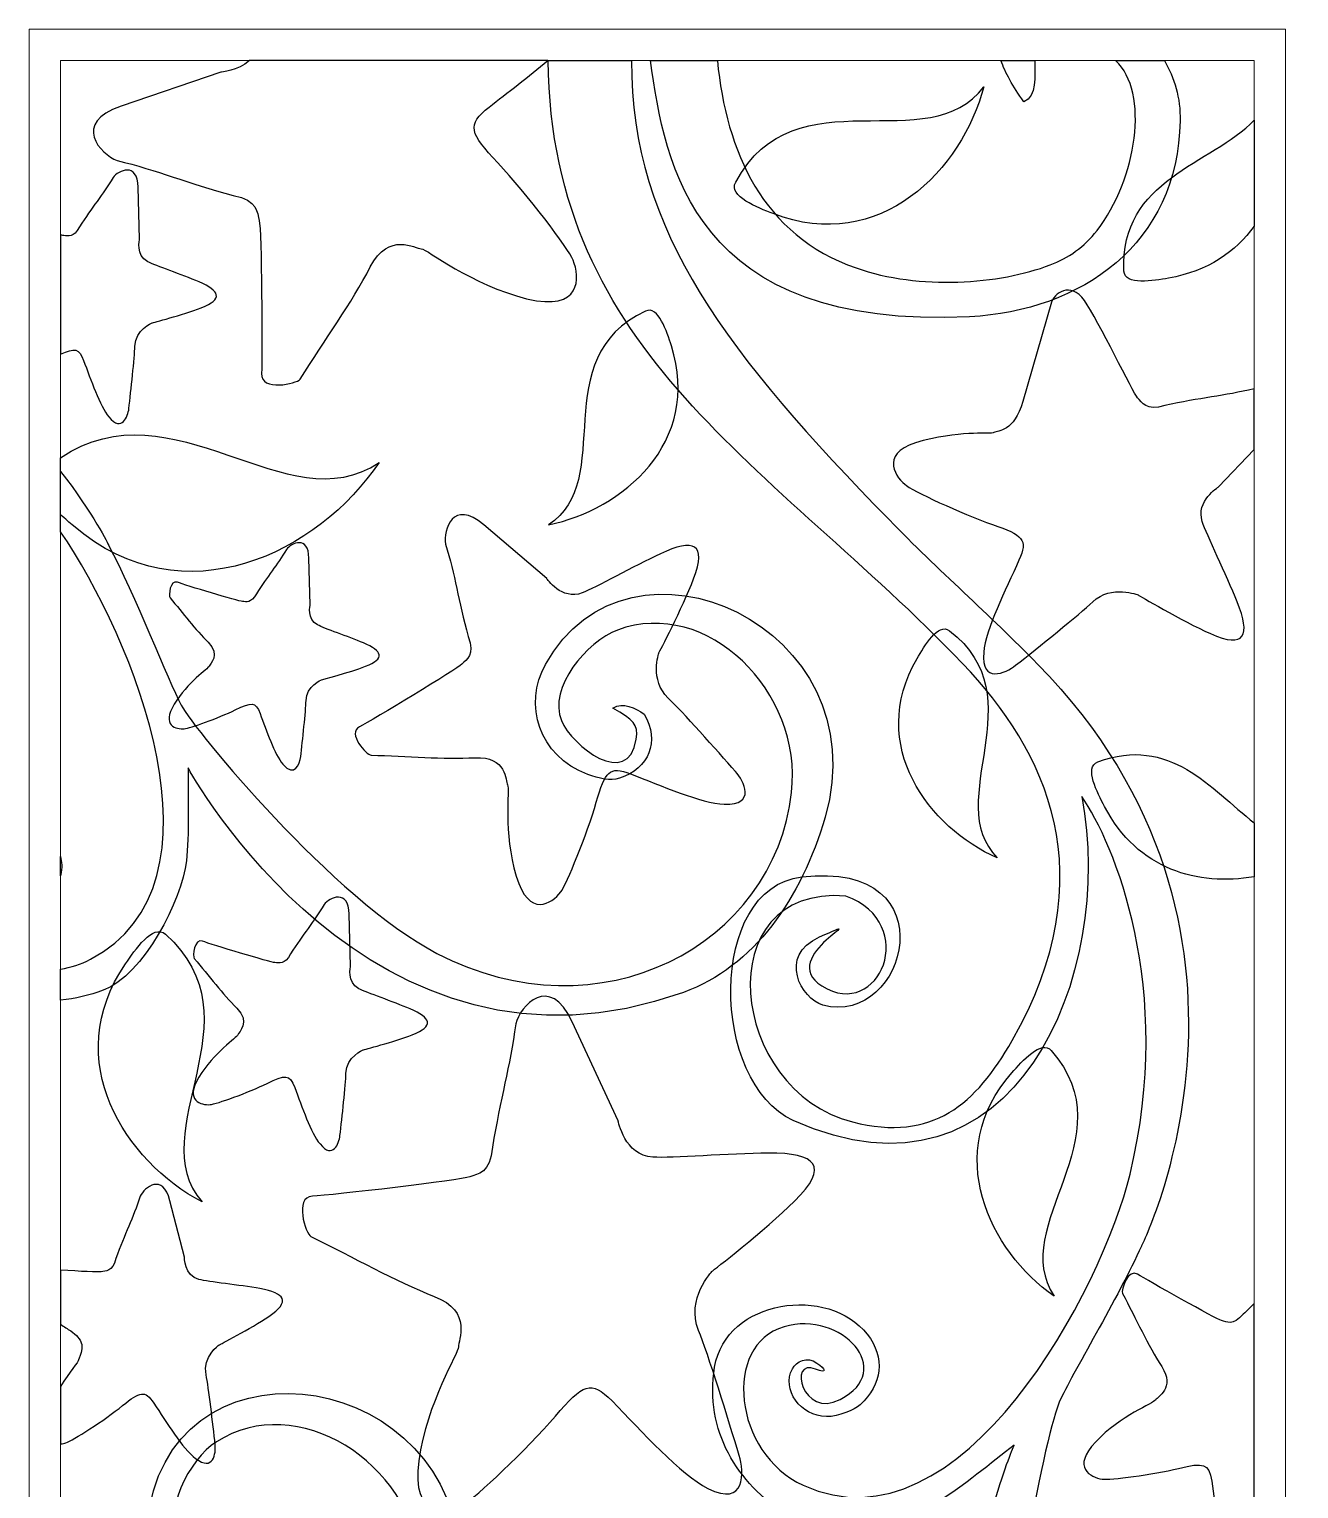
# Model space of a CAD drawing. Header units: centimetres. Extents: x -49 to 52, y -117 to 111.
# Drawn here: x -48.9 to 52.2, y -5.4 to 110.7 of the extents above; entities that cross this region are included whole.
import ezdxf

# ---------------------------------------------------------------- set-up
doc = ezdxf.new("R2010")
doc.units = ezdxf.units.CM
doc.header["$MEASUREMENT"] = 0
doc.layers.add('layer 1', color=7, linetype='Continuous')

msp = doc.modelspace()

# ---------------------------------------------------------------- linework, layer by layer
at = {"layer": 'layer 1', "color": 142, "lineweight": 9}
for points in [[(-48.85772, -117.2604), (-48.85772, -117.2604), (51.14228, -117.2604), (51.14228, -117.2604), (51.14228, -117.2604), (51.14228, -117.2604), (51.14228, 110.73964), (51.14228, 110.73964), (51.14228, 110.73964), (51.14228, 110.73964), (-48.85772, 110.73964), (-48.85772, 110.73964), (-48.85772, 110.73964), (-48.85772, 110.73964), (-48.85772, -117.2604), (-48.85772, -117.2604)], [(-46.35772, -114.7604), (-46.35772, -114.7604), (48.64228, -114.7604), (48.64228, -114.7604), (48.64228, -114.7604), (48.64228, -114.7604), (48.64228, 108.23964), (48.64228, 108.23964), (48.64228, 108.23964), (48.64228, 108.23964), (-46.35772, 108.23964), (-46.35772, 108.23964), (-46.35772, 108.23964), (-46.35772, 108.23964), (-46.35772, -114.7604), (-46.35772, -114.7604)]]:
    msp.add_open_spline(points, degree=3, knots=[0, 0, 0, 0, 0.2, 0.2, 0.2, 0.2, 0.4, 0.4, 0.4, 0.4, 0.6, 0.6, 0.6, 0.6, 1, 1, 1, 1], dxfattribs=at)
at = {"layer": 'layer 1', "color": 142}
for points, knots in [([(-7.5851, 108.23964), (-9.07798, 106.96631), (-10.82536, 105.66341), (-12.2489, 104.54509), (-12.2489, 104.54509), (-14.07801, 103.10818), (-13.78471, 102.45965), (-11.55714, 100.09205), (-11.55714, 100.09205), (-9.2377, 97.62678), (-5.92937, 93.26266), (-5.56585, 92.35381), (-5.56585, 92.35381), (-5.02476, 91.00107), (-4.84438, 88.20535), (-9.26339, 89.28756), (-9.26339, 89.28756), (-13.6824, 90.36977), (-17.19958, 93.25565), (-17.6505, 93.25565), (-17.6505, 93.25565), (-18.10142, 93.25565), (-20.21724, 94.67777), (-21.70877, 91.81271), (-21.70877, 91.81271), (-23.2003, 88.94765), (-25.3272, 85.99032), (-27.30018, 82.8845), (-27.30018, 82.8845), (-27.54192, 82.50397), (-30.45662, 81.89248), (-30.36643, 83.33542), (-30.36643, 83.33542), (-30.27625, 84.77836), (-30.36643, 94.87896), (-30.5468, 95.51025), (-30.5468, 95.51025), (-30.72717, 96.14154), (-30.63698, 97.13356), (-32.62103, 97.4943), (-32.62103, 97.4943), (-36.31099, 98.48632), (-38.62144, 99.5151), (-41.85759, 100.28263), (-41.85759, 100.28263), (-43.17992, 100.78108), (-45.49756, 103.27282), (-41.54924, 104.61883), (-41.54924, 104.61883), (-41.54924, 104.61883), (-33.61305, 107.32435), (-33.61305, 107.32435), (-33.61305, 107.32435), (-33.61305, 107.32435), (-32.25297, 107.41528), (-31.33287, 108.23964), (-31.33287, 108.23964), (-31.33287, 108.23964), (-7.5851, 108.23964), (-7.5851, 108.23964)], [0, 0, 0, 0, 0.0625, 0.0625, 0.0625, 0.0625, 0.125, 0.125, 0.125, 0.125, 0.1875, 0.1875, 0.1875, 0.1875, 0.25, 0.25, 0.25, 0.25, 0.3125, 0.3125, 0.3125, 0.3125, 0.375, 0.375, 0.375, 0.375, 0.4375, 0.4375, 0.4375, 0.4375, 0.5, 0.5, 0.5, 0.5, 0.5625, 0.5625, 0.5625, 0.5625, 0.625, 0.625, 0.625, 0.625, 0.6875, 0.6875, 0.6875, 0.6875, 0.75, 0.75, 0.75, 0.75, 0.8125, 0.8125, 0.8125, 0.8125, 0.875, 0.875, 0.875, 0.875, 1, 1, 1, 1]), ([(-7.55012, 108.23964), (-7.27912, 84.78742), (10.24732, 76.09695), (25.43332, 60.24991), (25.43332, 60.24991), (32.0679, 53.32652), (36.90306, 43.422), (29.37186, 30.23201), (29.37186, 30.23201), (26.49629, 25.19579), (23.10059, 22.13676), (16.67799, 23.75417), (16.67799, 23.75417), (6.78466, 26.2456), (5.0938, 42.61096), (16.13525, 41.74101), (16.13525, 41.74101), (22.08353, 39.5592), (18.79963, 31.73406), (14.23419, 34.58069), (14.23419, 34.58069), (10.49478, 36.91228), (18.92079, 40.65167), (14.04406, 38.48392), (14.04406, 38.48392), (10.68881, 36.99247), (12.60979, 33.5187), (14.3072, 33.05774), (14.3072, 33.05774), (20.96003, 31.25105), (24.55017, 44.66655), (12.63148, 43.26439), (12.63148, 43.26439), (5.08885, 42.37704), (5.34699, 26.86758), (11.94942, 23.88371), (11.94942, 23.88371), (29.61306, 15.9009), (37.63678, 35.63091), (34.91254, 49.65068), (34.91254, 49.65068), (37.49024, 45.98292), (42.33979, 34.4729), (38.76286, 19.59055), (38.76286, 19.59055), (36.63424, 10.73404), (25.39982, -10.93922), (12.75107, -5.16528), (12.75107, -5.16528), (7.14489, -2.60616), (6.33273, 6.03196), (11.21913, 7.45621), (11.21913, 7.45621), (15.80533, 8.79294), (20.21719, 3.94559), (15.67824, 1.67612), (15.67824, 1.67612), (12.72331, 0.06543), (11.48529, 5.0016), (13.73261, 4.07854), (13.73261, 4.07854), (14.73558, 3.66668), (14.51214, 4.12777), (13.83616, 4.55214), (13.83616, 4.55214), (13.06166, 5.1691), (12.17873, 4.6618), (11.8827, 4.1037), (11.8827, 4.1037), (11.02051, 2.47828), (12.5284, 0.32455), (14.59546, 0.30239), (14.59546, 0.30239), (15.55676, 0.2921), (16.85182, 0.85453), (17.2763, 1.24209), (17.2763, 1.24209), (19.03829, 2.85085), (19.30216, 4.99892), (17.84479, 6.86232), (17.84479, 6.86232), (14.78681, 10.77224), (6.59404, 9.69736), (5.69681, 4.23251), (5.69681, 4.23251), (4.87007, -0.80292), (7.53769, -5.05369), (11.41277, -7.46416), (11.41277, -7.46416), (14.33823, -9.28392), (20.93176, -7.99862), (23.59981, -6.3978), (23.59981, -6.3978), (25.37408, -5.33323), (27.76763, -3.31001), (29.54099, -1.97999), (29.54099, -1.97999), (29.54099, -1.97999), (17.22182, -29.90675), (39.56892, -44.07639), (39.56892, -44.07639), (42.23966, -45.76983), (45.36438, -46.46813), (48.64228, -46.38029), (48.64228, -46.38029), (48.64228, -46.38029), (48.64228, -43.58468), (48.64228, -43.58468), (48.64228, -43.58468), (40.21893, -43.55558), (31.90751, -37.25754), (29.99801, -26.65875), (29.99801, -26.65875), (28.35036, -17.51336), (32.23832, -0.5074), (33.15232, 1.52378), (33.15232, 1.52378), (34.06633, 3.55496), (37.84653, 9.82126), (39.67461, 13.88359), (39.67461, 13.88359), (39.67461, 13.88359), (52.19311, 38.99575), (31.39828, 60.20833), (31.39828, 60.20833), (27.60309, 64.07977), (23.46384, 67.71456), (19.60289, 71.67522), (19.60289, 71.67522), (6.92722, 84.67824), (-1.00407, 94.61512), (-0.91461, 108.23964), (-0.91461, 108.23964), (-0.91461, 108.23964), (-7.55012, 108.23964), (-7.55012, 108.23964)], [0, 0, 0, 0, 0.028571429, 0.028571429, 0.028571429, 0.028571429, 0.057142857, 0.057142857, 0.057142857, 0.057142857, 0.085714286, 0.085714286, 0.085714286, 0.085714286, 0.114285714, 0.114285714, 0.114285714, 0.114285714, 0.142857143, 0.142857143, 0.142857143, 0.142857143, 0.171428571, 0.171428571, 0.171428571, 0.171428571, 0.2, 0.2, 0.2, 0.2, 0.228571429, 0.228571429, 0.228571429, 0.228571429, 0.257142857, 0.257142857, 0.257142857, 0.257142857, 0.285714286, 0.285714286, 0.285714286, 0.285714286, 0.314285714, 0.314285714, 0.314285714, 0.314285714, 0.342857143, 0.342857143, 0.342857143, 0.342857143, 0.371428571, 0.371428571, 0.371428571, 0.371428571, 0.4, 0.4, 0.4, 0.4, 0.428571429, 0.428571429, 0.428571429, 0.428571429, 0.457142857, 0.457142857, 0.457142857, 0.457142857, 0.485714286, 0.485714286, 0.485714286, 0.485714286, 0.514285714, 0.514285714, 0.514285714, 0.514285714, 0.542857143, 0.542857143, 0.542857143, 0.542857143, 0.571428571, 0.571428571, 0.571428571, 0.571428571, 0.6, 0.6, 0.6, 0.6, 0.628571429, 0.628571429, 0.628571429, 0.628571429, 0.657142857, 0.657142857, 0.657142857, 0.657142857, 0.685714286, 0.685714286, 0.685714286, 0.685714286, 0.714285714, 0.714285714, 0.714285714, 0.714285714, 0.742857143, 0.742857143, 0.742857143, 0.742857143, 0.771428571, 0.771428571, 0.771428571, 0.771428571, 0.8, 0.8, 0.8, 0.8, 0.828571429, 0.828571429, 0.828571429, 0.828571429, 0.857142857, 0.857142857, 0.857142857, 0.857142857, 0.885714286, 0.885714286, 0.885714286, 0.885714286, 0.914285714, 0.914285714, 0.914285714, 0.914285714, 0.942857143, 0.942857143, 0.942857143, 0.942857143, 1, 1, 1, 1]), ([(0.59694, 108.23964), (1.73039, 99.91711), (3.99283, 86.77353), (25.99042, 87.85281), (25.99042, 87.85281), (34.8905, 88.28949), (42.57946, 93.67466), (42.74825, 103.43892), (42.74825, 103.43892), (42.78008, 105.2805), (42.29821, 106.88511), (41.49423, 108.23964), (41.49423, 108.23964), (41.49423, 108.23964), (37.61212, 108.23964), (37.61212, 108.23964), (37.61212, 108.23964), (40.34739, 105.72762), (39.30274, 98.8066), (36.13191, 94.71055), (36.13191, 94.71055), (35.12208, 93.40604), (33.84476, 92.5233), (32.41483, 91.98074), (32.41483, 91.98074), (28.34134, 90.43514), (22.03032, 89.96112), (16.95163, 91.73442), (16.95163, 91.73442), (9.5068, 94.33392), (6.62138, 101.01646), (5.91634, 108.23964), (5.91634, 108.23964), (5.91634, 108.23964), (0.59694, 108.23964), (0.59694, 108.23964)], [0, 0, 0, 0, 0.1, 0.1, 0.1, 0.1, 0.2, 0.2, 0.2, 0.2, 0.3, 0.3, 0.3, 0.3, 0.4, 0.4, 0.4, 0.4, 0.5, 0.5, 0.5, 0.5, 0.6, 0.6, 0.6, 0.6, 0.7, 0.7, 0.7, 0.7, 0.8, 0.8, 0.8, 0.8, 1, 1, 1, 1]), ([(28.48345, 108.23964), (28.82565, 107.28435), (29.41243, 106.19443), (30.30268, 104.96127), (30.30268, 104.96127), (31.37185, 105.40675), (31.14953, 106.93996), (31.17702, 108.23964), (31.17702, 108.23964), (31.17702, 108.23964), (28.48345, 108.23964), (28.48345, 108.23964)], [0, 0, 0, 0, 0.25, 0.25, 0.25, 0.25, 0.5, 0.5, 0.5, 0.5, 1, 1, 1, 1]), ([(10.34865, 96.05714), (18.88608, 92.77254), (25.42325, 99.60349), (27.11416, 106.16451), (27.11416, 106.16451), (22.77865, 100.23832), (12.13513, 107.38237), (7.37182, 98.5632), (7.37182, 98.5632), (6.76345, 97.43702), (9.13678, 96.52338), (10.34865, 96.05714)], [0, 0, 0, 0, 0.25, 0.25, 0.25, 0.25, 0.5, 0.5, 0.5, 0.5, 1, 1, 1, 1]), ([(41.82535, 90.92296), (44.95602, 91.47676), (47.1803, 93.02794), (48.64228, 95.06701), (48.64228, 95.06701), (48.64228, 95.06701), (48.64228, 103.49462), (48.64228, 103.49462), (48.64228, 103.49462), (45.26383, 99.97757), (37.92725, 98.8099), (38.27272, 91.48676), (38.27272, 91.48676), (38.32838, 90.30484), (40.6434, 90.71387), (41.82535, 90.92296)], [0, 0, 0, 0, 0.2, 0.2, 0.2, 0.2, 0.4, 0.4, 0.4, 0.4, 0.6, 0.6, 0.6, 0.6, 1, 1, 1, 1]), ([(-42.51165, 79.87457), (-43.24876, 80.76323), (-43.9513, 82.85764), (-44.52531, 84.36558), (-44.52531, 84.36558), (-44.89649, 85.3407), (-45.21842, 85.3937), (-46.35772, 84.86801), (-46.35772, 84.86801), (-46.35772, 84.86801), (-46.35772, 94.36357), (-46.35772, 94.36357), (-46.35772, 94.36357), (-46.2225, 94.3306), (-46.13053, 94.31176), (-46.09436, 94.3109), (-46.09436, 94.3109), (-45.77053, 94.30317), (-45.3165, 94.11504), (-44.85528, 94.99661), (-44.85528, 94.99661), (-43.84623, 96.58902), (-43.02242, 97.52625), (-42.18574, 98.93787), (-42.18574, 98.93787), (-41.75681, 99.48754), (-40.24285, 100.21336), (-40.18856, 98.15597), (-40.18856, 98.15597), (-40.18856, 98.15597), (-40.07942, 94.02058), (-40.07942, 94.02058), (-40.07942, 94.02058), (-40.07942, 94.02058), (-40.3917, 92.71972), (-39.42517, 92.23202), (-39.42517, 92.23202), (-38.7909, 91.91198), (-36.6985, 91.20338), (-35.34215, 90.62815), (-35.34215, 90.62815), (-33.67648, 89.92175), (-33.39046, 89.2486), (-35.16446, 88.56227), (-35.16446, 88.56227), (-36.63261, 87.99427), (-39.07662, 87.36952), (-39.07662, 87.36952), (-39.07662, 87.36952), (-39.07662, 87.36952), (-40.41666, 86.80849), (-40.44758, 85.51315), (-40.44758, 85.51315), (-40.46981, 84.58213), (-40.75998, 81.95029), (-40.92144, 80.54354), (-40.92144, 80.54354), (-40.99198, 79.92895), (-41.47404, 78.6236), (-42.51165, 79.87457)], [0, 0, 0, 0, 0.0625, 0.0625, 0.0625, 0.0625, 0.125, 0.125, 0.125, 0.125, 0.1875, 0.1875, 0.1875, 0.1875, 0.25, 0.25, 0.25, 0.25, 0.3125, 0.3125, 0.3125, 0.3125, 0.375, 0.375, 0.375, 0.375, 0.4375, 0.4375, 0.4375, 0.4375, 0.5, 0.5, 0.5, 0.5, 0.5625, 0.5625, 0.5625, 0.5625, 0.625, 0.625, 0.625, 0.625, 0.6875, 0.6875, 0.6875, 0.6875, 0.75, 0.75, 0.75, 0.75, 0.8125, 0.8125, 0.8125, 0.8125, 0.875, 0.875, 0.875, 0.875, 1, 1, 1, 1]), ([(27.11488, 61.14577), (27.28836, 62.97521), (28.85983, 66.12054), (29.91465, 68.46198), (29.91465, 68.46198), (30.66489, 70.12735), (30.22487, 70.47199), (27.81337, 71.30938), (27.81337, 71.30938), (25.30241, 72.18133), (21.41251, 74.01503), (20.82891, 74.5153), (20.82891, 74.5153), (19.96027, 75.25989), (18.81775, 77.13992), (22.28677, 77.99425), (22.28677, 77.99425), (25.7558, 78.84858), (27.619, 78.46261), (27.93281, 78.62664), (27.93281, 78.62664), (28.24662, 78.79066), (29.52987, 78.66982), (30.23223, 81.10709), (30.23223, 81.10709), (30.23223, 81.10709), (32.51005, 89.01152), (32.51005, 89.01152), (32.51005, 89.01152), (32.69002, 89.63604), (34.00942, 90.74994), (35.12581, 89.14635), (35.12581, 89.14635), (36.24219, 87.54276), (39.00713, 81.77951), (39.36229, 81.40579), (39.36229, 81.40579), (39.71745, 81.03206), (40.01555, 80.30887), (41.52755, 80.77955), (41.52755, 80.77955), (44.32885, 81.40304), (46.2642, 81.54414), (48.64228, 82.11788), (48.64228, 82.11788), (48.64228, 82.11788), (48.64228, 77.29271), (48.64228, 77.29271), (48.64228, 77.29271), (48.64228, 77.29271), (45.79376, 74.29931), (45.79376, 74.29931), (45.79376, 74.29931), (45.79376, 74.29931), (43.97648, 73.18961), (44.51278, 71.55209), (44.51278, 71.55209), (44.86472, 70.4775), (46.41709, 67.32265), (47.29274, 65.14737), (47.29274, 65.14737), (48.3681, 62.47603), (47.93069, 61.39722), (45.16368, 62.62574), (45.16368, 62.62574), (42.8737, 63.64245), (39.42325, 65.69542), (39.42325, 65.69542), (39.42325, 65.69542), (39.42325, 65.69542), (37.28509, 66.57556), (35.79019, 65.1549), (35.79019, 65.1549), (34.71573, 64.13381), (31.42299, 61.50362), (29.65582, 60.10491), (29.65582, 60.10491), (28.88377, 59.49386), (26.87067, 58.57049), (27.11488, 61.14577)], [0, 0, 0, 0, 0.047619048, 0.047619048, 0.047619048, 0.047619048, 0.095238095, 0.095238095, 0.095238095, 0.095238095, 0.142857143, 0.142857143, 0.142857143, 0.142857143, 0.19047619, 0.19047619, 0.19047619, 0.19047619, 0.238095238, 0.238095238, 0.238095238, 0.238095238, 0.285714286, 0.285714286, 0.285714286, 0.285714286, 0.333333333, 0.333333333, 0.333333333, 0.333333333, 0.380952381, 0.380952381, 0.380952381, 0.380952381, 0.428571429, 0.428571429, 0.428571429, 0.428571429, 0.476190476, 0.476190476, 0.476190476, 0.476190476, 0.523809524, 0.523809524, 0.523809524, 0.523809524, 0.571428571, 0.571428571, 0.571428571, 0.571428571, 0.619047619, 0.619047619, 0.619047619, 0.619047619, 0.666666667, 0.666666667, 0.666666667, 0.666666667, 0.714285714, 0.714285714, 0.714285714, 0.714285714, 0.761904762, 0.761904762, 0.761904762, 0.761904762, 0.80952381, 0.80952381, 0.80952381, 0.80952381, 0.857142857, 0.857142857, 0.857142857, 0.857142857, 0.904761905, 0.904761905, 0.904761905, 0.904761905, 1, 1, 1, 1]), ([(2.25247, 85.54632), (4.70501, 77.85139), (-1.65443, 72.44367), (-7.52481, 71.29335), (-7.52481, 71.29335), (-2.07691, 74.80746), (-7.82194, 84.55867), (0.19796, 88.29991), (0.19796, 88.29991), (1.22207, 88.77776), (1.90435, 86.6386), (2.25247, 85.54632)], [0, 0, 0, 0, 0.25, 0.25, 0.25, 0.25, 0.5, 0.5, 0.5, 0.5, 1, 1, 1, 1]), ([(-45.33298, 71.1995), (-36.49001, 63.67977), (-25.7925, 69.11293), (-21.01141, 76.25884), (-21.01141, 76.25884), (-28.28853, 71.26154), (-37.41675, 82.68721), (-46.35772, 76.62473), (-46.35772, 76.62473), (-46.35772, 76.62473), (-46.35772, 72.09876), (-46.35772, 72.09876), (-46.35772, 72.09876), (-45.99176, 71.75977), (-45.62894, 71.45117), (-45.33298, 71.1995)], [0, 0, 0, 0, 0.2, 0.2, 0.2, 0.2, 0.4, 0.4, 0.4, 0.4, 0.6, 0.6, 0.6, 0.6, 1, 1, 1, 1]), ([(-46.35772, 70.74321), (-40.58994, 62.32114), (-32.51266, 42.72326), (-43.96851, 36.71116), (-43.96851, 36.71116), (-44.73809, 36.30728), (-45.54484, 36.05295), (-46.35772, 35.92709), (-46.35772, 35.92709), (-46.35772, 35.92709), (-46.35772, 33.45616), (-46.35772, 33.45616), (-46.35772, 33.45616), (-45.20702, 33.57014), (-44.06568, 33.83935), (-42.97114, 34.24517), (-42.97114, 34.24517), (-39.74077, 35.4429), (-36.71793, 41.44199), (-36.349, 44.53149), (-36.349, 44.53149), (-36.10366, 46.58603), (-36.23676, 49.71729), (-36.2018, 51.93371), (-36.2018, 51.93371), (-36.2018, 51.93371), (-21.67335, 25.08991), (3.21538, 34.07451), (3.21538, 34.07451), (8.81911, 36.09738), (12.61812, 41.55719), (14.48464, 48.00862), (14.48464, 48.00862), (18.8881, 63.22873), (-1.13684, 72.2414), (-7.77094, 60.16912), (-7.77094, 60.16912), (-9.51448, 56.99637), (-8.32286, 52.9052), (-4.40699, 51.41789), (-4.40699, 51.41789), (-3.49347, 51.07092), (-2.60828, 50.89022), (-1.8723, 51.12403), (-1.8723, 51.12403), (0.50272, 51.87852), (1.33872, 54.04325), (0.10207, 56.22551), (0.10207, 56.22551), (-0.6067, 56.6761), (-1.6243, 57.21229), (-2.39677, 56.70358), (-2.39677, 56.70358), (-0.78177, 55.77348), (-0.35707, 55.42463), (-0.54994, 54.22135), (-0.54994, 54.22135), (-1.19713, 50.1837), (-5.66403, 53.69586), (-6.49374, 55.70077), (-6.49374, 55.70077), (-7.57314, 58.30904), (-4.46369, 62.00944), (-2.03372, 62.91079), (-2.03372, 62.91079), (5.09685, 65.55554), (12.72148, 58.02909), (11.82089, 49.98806), (11.82089, 49.98806), (10.4583, 37.82227), (-3.45961, 30.41687), (-16.41478, 37.17825), (-16.41478, 37.17825), (-24.65291, 41.47779), (-35.71358, 54.96781), (-36.75924, 56.93445), (-36.75924, 56.93445), (-37.80491, 58.9011), (-40.44252, 65.72747), (-42.53378, 69.6608), (-42.53378, 69.6608), (-42.53378, 69.6608), (-43.7554, 72.19286), (-46.35772, 75.54392), (-46.35772, 75.54392), (-46.35772, 75.54392), (-46.35772, 70.74321), (-46.35772, 70.74321)], [0, 0, 0, 0, 0.043478261, 0.043478261, 0.043478261, 0.043478261, 0.086956522, 0.086956522, 0.086956522, 0.086956522, 0.130434783, 0.130434783, 0.130434783, 0.130434783, 0.173913043, 0.173913043, 0.173913043, 0.173913043, 0.217391304, 0.217391304, 0.217391304, 0.217391304, 0.260869565, 0.260869565, 0.260869565, 0.260869565, 0.304347826, 0.304347826, 0.304347826, 0.304347826, 0.347826087, 0.347826087, 0.347826087, 0.347826087, 0.391304348, 0.391304348, 0.391304348, 0.391304348, 0.434782609, 0.434782609, 0.434782609, 0.434782609, 0.47826087, 0.47826087, 0.47826087, 0.47826087, 0.52173913, 0.52173913, 0.52173913, 0.52173913, 0.565217391, 0.565217391, 0.565217391, 0.565217391, 0.608695652, 0.608695652, 0.608695652, 0.608695652, 0.652173913, 0.652173913, 0.652173913, 0.652173913, 0.695652174, 0.695652174, 0.695652174, 0.695652174, 0.739130435, 0.739130435, 0.739130435, 0.739130435, 0.782608696, 0.782608696, 0.782608696, 0.782608696, 0.826086957, 0.826086957, 0.826086957, 0.826086957, 0.869565217, 0.869565217, 0.869565217, 0.869565217, 0.913043478, 0.913043478, 0.913043478, 0.913043478, 1, 1, 1, 1]), ([(6.4648, 49.05111), (4.62872, 49.12696), (1.40419, 50.52879), (-0.99007, 51.45748), (-0.99007, 51.45748), (-2.69301, 52.11802), (-3.01375, 51.66028), (-3.72159, 49.20762), (-3.72159, 49.20762), (-4.45865, 46.65381), (-6.0827, 42.67182), (-6.5512, 42.06242), (-6.5512, 42.06242), (-7.2485, 41.15538), (-9.06505, 39.91441), (-10.10282, 43.33305), (-10.10282, 43.33305), (-11.14058, 46.75168), (-10.5988, 50.28304), (-10.7793, 50.58768), (-10.7793, 50.58768), (-10.9598, 50.89231), (-10.84599, 52.891), (-13.37863, 52.7518), (-13.37863, 52.7518), (-15.91128, 52.61261), (-18.7606, 52.86572), (-21.64862, 52.95541), (-21.64862, 52.95541), (-22.00247, 52.9664), (-23.58232, 54.69076), (-22.57138, 55.20743), (-22.57138, 55.20743), (-21.56044, 55.7241), (-14.77269, 59.82822), (-14.4184, 60.20277), (-14.4184, 60.20277), (-14.06411, 60.57732), (-13.35781, 60.91349), (-13.9083, 62.39829), (-13.9083, 62.39829), (-14.71515, 65.28828), (-14.94498, 67.26101), (-15.72184, 69.75455), (-15.72184, 69.75455), (-15.91441, 70.84743), (-15.15876, 73.41062), (-12.66893, 71.28198), (-12.66893, 71.28198), (-12.66893, 71.28198), (-7.66433, 67.00338), (-7.66433, 67.00338), (-7.66433, 67.00338), (-7.66433, 67.00338), (-6.45947, 65.24774), (-4.85282, 65.87045), (-4.85282, 65.87045), (-3.79848, 66.27908), (-0.73073, 67.99718), (1.39486, 68.98737), (1.39486, 68.98737), (4.00517, 70.20339), (5.10573, 69.82403), (4.02623, 66.99554), (4.02623, 66.99554), (3.13285, 64.6547), (1.26645, 61.09986), (1.26645, 61.09986), (1.26645, 61.09986), (1.26645, 61.09986), (0.50137, 58.91789), (1.99958, 57.50073), (1.99958, 57.50073), (3.07641, 56.48214), (5.87814, 53.33406), (7.36893, 51.64385), (7.36893, 51.64385), (8.02021, 50.90542), (9.04943, 48.94432), (6.4648, 49.05111)], [0, 0, 0, 0, 0.047619048, 0.047619048, 0.047619048, 0.047619048, 0.095238095, 0.095238095, 0.095238095, 0.095238095, 0.142857143, 0.142857143, 0.142857143, 0.142857143, 0.19047619, 0.19047619, 0.19047619, 0.19047619, 0.238095238, 0.238095238, 0.238095238, 0.238095238, 0.285714286, 0.285714286, 0.285714286, 0.285714286, 0.333333333, 0.333333333, 0.333333333, 0.333333333, 0.380952381, 0.380952381, 0.380952381, 0.380952381, 0.428571429, 0.428571429, 0.428571429, 0.428571429, 0.476190476, 0.476190476, 0.476190476, 0.476190476, 0.523809524, 0.523809524, 0.523809524, 0.523809524, 0.571428571, 0.571428571, 0.571428571, 0.571428571, 0.619047619, 0.619047619, 0.619047619, 0.619047619, 0.666666667, 0.666666667, 0.666666667, 0.666666667, 0.714285714, 0.714285714, 0.714285714, 0.714285714, 0.761904762, 0.761904762, 0.761904762, 0.761904762, 0.80952381, 0.80952381, 0.80952381, 0.80952381, 0.857142857, 0.857142857, 0.857142857, 0.857142857, 0.904761905, 0.904761905, 0.904761905, 0.904761905, 1, 1, 1, 1]), ([(-28.67465, 52.23777), (-29.33574, 53.03478), (-29.96584, 54.9132), (-30.48065, 56.26563), (-30.48065, 56.26563), (-30.84681, 57.22755), (-31.1594, 57.18905), (-32.45293, 56.55978), (-32.45293, 56.55978), (-33.79981, 55.90457), (-36.07908, 55.08165), (-36.5109, 55.04776), (-36.5109, 55.04776), (-37.15361, 54.99731), (-38.35842, 55.28926), (-37.31933, 57.01356), (-37.31933, 57.01356), (-36.28024, 58.73786), (-34.59795, 59.84367), (-34.53857, 60.03416), (-34.53857, 60.03416), (-34.47919, 60.22465), (-33.5998, 60.93121), (-34.61373, 61.93859), (-34.61373, 61.93859), (-35.62767, 62.94597), (-36.59691, 64.23391), (-37.64916, 65.47637), (-37.64916, 65.47637), (-37.77808, 65.6286), (-37.65259, 66.94044), (-37.05489, 66.71233), (-37.05489, 66.71233), (-36.4572, 66.48422), (-32.17833, 65.19224), (-31.88789, 65.18531), (-31.88789, 65.18531), (-31.59745, 65.17837), (-31.19024, 65.00964), (-30.77659, 65.8003), (-30.77659, 65.8003), (-29.8716, 67.22849), (-29.13274, 68.06906), (-28.38236, 69.3351), (-28.38236, 69.3351), (-27.99766, 69.82809), (-26.63983, 70.47905), (-26.59113, 68.63384), (-26.59113, 68.63384), (-26.59113, 68.63384), (-26.49325, 64.92493), (-26.49325, 64.92493), (-26.49325, 64.92493), (-26.49325, 64.92493), (-26.77333, 63.75822), (-25.90647, 63.32082), (-25.90647, 63.32082), (-25.33761, 63.03378), (-23.461, 62.39826), (-22.24453, 61.88235), (-22.24453, 61.88235), (-20.75064, 61.2488), (-20.49411, 60.64507), (-22.08516, 60.02953), (-22.08516, 60.02953), (-23.40191, 59.5201), (-25.59387, 58.95978), (-25.59387, 58.95978), (-25.59387, 58.95978), (-25.59387, 58.95978), (-26.79571, 58.45661), (-26.82345, 57.29485), (-26.82345, 57.29485), (-26.84339, 56.45985), (-27.10362, 54.09943), (-27.24843, 52.83775), (-27.24843, 52.83775), (-27.3117, 52.28654), (-27.74405, 51.11581), (-28.67465, 52.23777)], [0, 0, 0, 0, 0.047619048, 0.047619048, 0.047619048, 0.047619048, 0.095238095, 0.095238095, 0.095238095, 0.095238095, 0.142857143, 0.142857143, 0.142857143, 0.142857143, 0.19047619, 0.19047619, 0.19047619, 0.19047619, 0.238095238, 0.238095238, 0.238095238, 0.238095238, 0.285714286, 0.285714286, 0.285714286, 0.285714286, 0.333333333, 0.333333333, 0.333333333, 0.333333333, 0.380952381, 0.380952381, 0.380952381, 0.380952381, 0.428571429, 0.428571429, 0.428571429, 0.428571429, 0.476190476, 0.476190476, 0.476190476, 0.476190476, 0.523809524, 0.523809524, 0.523809524, 0.523809524, 0.571428571, 0.571428571, 0.571428571, 0.571428571, 0.619047619, 0.619047619, 0.619047619, 0.619047619, 0.666666667, 0.666666667, 0.666666667, 0.666666667, 0.714285714, 0.714285714, 0.714285714, 0.714285714, 0.761904762, 0.761904762, 0.761904762, 0.761904762, 0.80952381, 0.80952381, 0.80952381, 0.80952381, 0.857142857, 0.857142857, 0.857142857, 0.857142857, 0.904761905, 0.904761905, 0.904761905, 0.904761905, 1, 1, 1, 1]), ([(21.80884, 60.64118), (17.79005, 53.73462), (22.77304, 47.14781), (28.19651, 44.77804), (28.19651, 44.77804), (23.68794, 49.34038), (31.3278, 57.52711), (24.38368, 62.86032), (24.38368, 62.86032), (23.49696, 63.54144), (22.37929, 61.62156), (21.80884, 60.64118)], [0, 0, 0, 0, 0.25, 0.25, 0.25, 0.25, 0.5, 0.5, 0.5, 0.5, 1, 1, 1, 1]), ([(36.72774, 48.86645), (39.37095, 43.81203), (44.1933, 42.50777), (48.64228, 43.27432), (48.64228, 43.27432), (48.64228, 43.27432), (48.64228, 47.55902), (48.64228, 47.55902), (48.64228, 47.55902), (45.18484, 50.28737), (41.91895, 54.53914), (36.19245, 52.4235), (36.19245, 52.4235), (35.08251, 52.01353), (36.1715, 49.93009), (36.72774, 48.86645)], [0, 0, 0, 0, 0.2, 0.2, 0.2, 0.2, 0.4, 0.4, 0.4, 0.4, 0.6, 0.6, 0.6, 0.6, 1, 1, 1, 1]), ([(-46.35772, 43.35184), (-46.27905, 43.69797), (-46.24462, 44.00684), (-46.26128, 44.21286), (-46.26128, 44.21286), (-46.28033, 44.44845), (-46.31279, 44.67551), (-46.35772, 44.89367), (-46.35772, 44.89367), (-46.35772, 44.89367), (-46.35772, 43.35184), (-46.35772, 43.35184)], [0, 0, 0, 0, 0.25, 0.25, 0.25, 0.25, 0.5, 0.5, 0.5, 0.5, 1, 1, 1, 1]), ([(-25.71093, 22.00544), (-26.44804, 22.89409), (-27.15059, 24.98851), (-27.72459, 26.49645), (-27.72459, 26.49645), (-28.13286, 27.56898), (-28.48139, 27.52605), (-29.92366, 26.82443), (-29.92366, 26.82443), (-31.42542, 26.09388), (-33.96677, 25.17633), (-34.44824, 25.13854), (-34.44824, 25.13854), (-35.16486, 25.08229), (-36.5082, 25.40781), (-35.34963, 27.33038), (-35.34963, 27.33038), (-34.19106, 29.25296), (-32.31533, 30.48591), (-32.24912, 30.69831), (-32.24912, 30.69831), (-32.18292, 30.9107), (-31.20241, 31.69851), (-32.33293, 32.82172), (-32.33293, 32.82172), (-33.46345, 33.94493), (-34.54415, 35.38097), (-35.71739, 36.7663), (-35.71739, 36.7663), (-35.86113, 36.93604), (-35.72121, 38.39872), (-35.05479, 38.14438), (-35.05479, 38.14438), (-34.38837, 37.89004), (-29.61748, 36.4495), (-29.29365, 36.44177), (-29.29365, 36.44177), (-28.96981, 36.43404), (-28.51579, 36.24591), (-28.05456, 37.12748), (-28.05456, 37.12748), (-27.04552, 38.71989), (-26.2217, 39.65712), (-25.38503, 41.06874), (-25.38503, 41.06874), (-24.95609, 41.6184), (-23.44213, 42.34422), (-23.38784, 40.28684), (-23.38784, 40.28684), (-23.38784, 40.28684), (-23.2787, 36.15145), (-23.2787, 36.15145), (-23.2787, 36.15145), (-23.2787, 36.15145), (-23.59098, 34.85059), (-22.62445, 34.36289), (-22.62445, 34.36289), (-21.99018, 34.04285), (-19.89778, 33.33424), (-18.54143, 32.75902), (-18.54143, 32.75902), (-16.87577, 32.05262), (-16.58974, 31.37947), (-18.36374, 30.69314), (-18.36374, 30.69314), (-19.8319, 30.12513), (-22.2759, 29.50039), (-22.2759, 29.50039), (-22.2759, 29.50039), (-22.2759, 29.50039), (-23.61594, 28.93936), (-23.64686, 27.64402), (-23.64686, 27.64402), (-23.6691, 26.713), (-23.95926, 24.08116), (-24.12072, 22.6744), (-24.12072, 22.6744), (-24.19126, 22.05982), (-24.67332, 20.75447), (-25.71093, 22.00544)], [0, 0, 0, 0, 0.047619048, 0.047619048, 0.047619048, 0.047619048, 0.095238095, 0.095238095, 0.095238095, 0.095238095, 0.142857143, 0.142857143, 0.142857143, 0.142857143, 0.19047619, 0.19047619, 0.19047619, 0.19047619, 0.238095238, 0.238095238, 0.238095238, 0.238095238, 0.285714286, 0.285714286, 0.285714286, 0.285714286, 0.333333333, 0.333333333, 0.333333333, 0.333333333, 0.380952381, 0.380952381, 0.380952381, 0.380952381, 0.428571429, 0.428571429, 0.428571429, 0.428571429, 0.476190476, 0.476190476, 0.476190476, 0.476190476, 0.523809524, 0.523809524, 0.523809524, 0.523809524, 0.571428571, 0.571428571, 0.571428571, 0.571428571, 0.619047619, 0.619047619, 0.619047619, 0.619047619, 0.666666667, 0.666666667, 0.666666667, 0.666666667, 0.714285714, 0.714285714, 0.714285714, 0.714285714, 0.761904762, 0.761904762, 0.761904762, 0.761904762, 0.80952381, 0.80952381, 0.80952381, 0.80952381, 0.857142857, 0.857142857, 0.857142857, 0.857142857, 0.904761905, 0.904761905, 0.904761905, 0.904761905, 1, 1, 1, 1]), ([(-41.19337, 36.34463), (-46.43733, 28.661), (-41.202, 20.59599), (-35.10261, 17.39081), (-35.10261, 17.39081), (-39.95632, 23.06543), (-30.40068, 31.93277), (-38.01801, 38.70612), (-38.01801, 38.70612), (-38.99069, 39.57116), (-40.44902, 37.43531), (-41.19337, 36.34463)], [0, 0, 0, 0, 0.25, 0.25, 0.25, 0.25, 0.5, 0.5, 0.5, 0.5, 1, 1, 1, 1]), ([(5.15811, -5.41483), (2.99687, -4.31969), (-0.10489, -0.87445), (-2.46936, 1.5491), (-2.46936, 1.5491), (-4.15111, 3.27287), (-4.78623, 2.89913), (-6.97678, 0.34383), (-6.97678, 0.34383), (-9.25769, -2.31685), (-13.38377, -6.2058), (-14.2791, -6.68067), (-14.2791, -6.68067), (-15.6117, -7.38748), (-18.46967, -7.8828), (-17.84503, -3.21396), (-17.84503, -3.21396), (-17.22039, 1.45489), (-14.63914, 5.39512), (-14.68908, 5.8593), (-14.68908, 5.8593), (-14.73901, 6.32348), (-13.50939, 8.65904), (-16.6239, 9.87714), (-16.6239, 9.87714), (-19.73842, 11.09524), (-23.01828, 12.95718), (-26.43396, 14.64423), (-26.43396, 14.64423), (-26.85245, 14.85093), (-27.80472, 17.78364), (-26.30935, 17.85061), (-26.30935, 17.85061), (-24.81398, 17.91757), (-14.42628, 19.12903), (-13.7964, 19.38461), (-13.7964, 19.38461), (-13.16652, 19.6402), (-12.13533, 19.65723), (-11.98371, 21.73958), (-11.98371, 21.73958), (-11.37116, 25.64793), (-10.568, 28.14028), (-10.13629, 31.55661), (-10.13629, 31.55661), (-9.76962, 32.97304), (-7.46127, 35.63481), (-5.6384, 31.71942), (-5.6384, 31.71942), (-5.6384, 31.71942), (-1.97439, 23.84944), (-1.97439, 23.84944), (-1.97439, 23.84944), (-1.97439, 23.84944), (-1.48909, 21.0843), (0.77894, 20.95267), (0.77894, 20.95267), (2.26729, 20.86629), (6.88725, 21.24973), (9.97883, 21.27518), (9.97883, 21.27518), (13.77543, 21.30645), (14.88829, 20.24944), (12.04634, 17.44652), (12.04634, 17.44652), (9.69436, 15.12682), (5.51114, 11.88286), (5.51114, 11.88286), (5.51114, 11.88286), (5.51114, 11.88286), (3.39997, 9.6836), (4.42231, 7.16408), (4.42231, 7.16408), (5.15711, 5.35317), (6.79664, 0.04421), (7.66074, -2.79883), (7.66074, -2.79883), (8.03824, -4.04089), (8.20045, -6.95647), (5.15811, -5.41483)], [0, 0, 0, 0, 0.047619048, 0.047619048, 0.047619048, 0.047619048, 0.095238095, 0.095238095, 0.095238095, 0.095238095, 0.142857143, 0.142857143, 0.142857143, 0.142857143, 0.19047619, 0.19047619, 0.19047619, 0.19047619, 0.238095238, 0.238095238, 0.238095238, 0.238095238, 0.285714286, 0.285714286, 0.285714286, 0.285714286, 0.333333333, 0.333333333, 0.333333333, 0.333333333, 0.380952381, 0.380952381, 0.380952381, 0.380952381, 0.428571429, 0.428571429, 0.428571429, 0.428571429, 0.476190476, 0.476190476, 0.476190476, 0.476190476, 0.523809524, 0.523809524, 0.523809524, 0.523809524, 0.571428571, 0.571428571, 0.571428571, 0.571428571, 0.619047619, 0.619047619, 0.619047619, 0.619047619, 0.666666667, 0.666666667, 0.666666667, 0.666666667, 0.714285714, 0.714285714, 0.714285714, 0.714285714, 0.761904762, 0.761904762, 0.761904762, 0.761904762, 0.80952381, 0.80952381, 0.80952381, 0.80952381, 0.857142857, 0.857142857, 0.857142857, 0.857142857, 0.904761905, 0.904761905, 0.904761905, 0.904761905, 1, 1, 1, 1]), ([(29.3616, 27.67432), (23.76458, 21.33578), (27.57646, 13.47059), (32.71616, 9.89128), (32.71616, 9.89128), (28.97871, 15.55735), (38.59831, 22.47695), (32.49217, 29.44594), (32.49217, 29.44594), (31.71248, 30.33595), (30.15607, 28.57407), (29.3616, 27.67432)], [0, 0, 0, 0, 0.25, 0.25, 0.25, 0.25, 0.5, 0.5, 0.5, 0.5, 1, 1, 1, 1]), ([(-35.62443, -3.02231), (-36.64982, -2.23734), (-37.93839, -0.12914), (-38.94048, 1.37171), (-38.94048, 1.37171), (-39.65322, 2.4392), (-40.02251, 2.30543), (-41.41992, 1.18059), (-41.41992, 1.18059), (-42.87497, 0.00936), (-45.41682, -1.62514), (-45.93232, -1.78647), (-45.93232, -1.78647), (-46.05781, -1.82575), (-46.20418, -1.85796), (-46.35772, -1.87412), (-46.35772, -1.87412), (-46.35772, -1.87412), (-46.35772, 2.70478), (-46.35772, 2.70478), (-46.35772, 2.70478), (-45.64239, 3.87439), (-44.93415, 4.66606), (-44.92194, 4.82396), (-44.92194, 4.82396), (-44.90275, 5.07205), (-44.03029, 6.17564), (-45.54314, 7.11817), (-45.54314, 7.11817), (-45.81378, 7.28678), (-46.08519, 7.46675), (-46.35772, 7.65552), (-46.35772, 7.65552), (-46.35772, 7.65552), (-46.35772, 11.96633), (-46.35772, 11.96633), (-46.35772, 11.96633), (-44.81188, 11.86536), (-43.3116, 11.78693), (-43.13275, 11.8234), (-43.13275, 11.8234), (-42.77775, 11.89577), (-42.23579, 11.80394), (-41.95289, 12.88019), (-41.95289, 12.88019), (-41.25009, 14.86814), (-40.58575, 16.09554), (-40.02577, 17.84337), (-40.02577, 17.84337), (-39.69526, 18.54969), (-38.22573, 19.7188), (-37.65318, 17.48922), (-37.65318, 17.48922), (-37.65318, 17.48922), (-36.50232, 13.00771), (-36.50232, 13.00771), (-36.50232, 13.00771), (-36.50232, 13.00771), (-36.51821, 11.51149), (-35.34273, 11.22093), (-35.34273, 11.22093), (-34.57133, 11.03025), (-32.11322, 10.77978), (-30.49089, 10.49105), (-30.49089, 10.49105), (-28.49858, 10.1365), (-28.01877, 9.47394), (-29.78168, 8.283), (-29.78168, 8.283), (-31.24065, 7.29738), (-33.74942, 6.00641), (-33.74942, 6.00641), (-33.74942, 6.00641), (-33.74942, 6.00641), (-35.07045, 5.06036), (-34.78095, 3.64036), (-34.78095, 3.64036), (-34.57288, 2.61974), (-34.23255, -0.32211), (-34.05757, -1.89615), (-34.05757, -1.89615), (-33.98113, -2.58382), (-34.181, -4.12731), (-35.62443, -3.02231)], [0, 0, 0, 0, 0.045454545, 0.045454545, 0.045454545, 0.045454545, 0.090909091, 0.090909091, 0.090909091, 0.090909091, 0.136363636, 0.136363636, 0.136363636, 0.136363636, 0.181818182, 0.181818182, 0.181818182, 0.181818182, 0.227272727, 0.227272727, 0.227272727, 0.227272727, 0.272727273, 0.272727273, 0.272727273, 0.272727273, 0.318181818, 0.318181818, 0.318181818, 0.318181818, 0.363636364, 0.363636364, 0.363636364, 0.363636364, 0.409090909, 0.409090909, 0.409090909, 0.409090909, 0.454545455, 0.454545455, 0.454545455, 0.454545455, 0.5, 0.5, 0.5, 0.5, 0.545454545, 0.545454545, 0.545454545, 0.545454545, 0.590909091, 0.590909091, 0.590909091, 0.590909091, 0.636363636, 0.636363636, 0.636363636, 0.636363636, 0.681818182, 0.681818182, 0.681818182, 0.681818182, 0.727272727, 0.727272727, 0.727272727, 0.727272727, 0.772727273, 0.772727273, 0.772727273, 0.772727273, 0.818181818, 0.818181818, 0.818181818, 0.818181818, 0.863636364, 0.863636364, 0.863636364, 0.863636364, 0.909090909, 0.909090909, 0.909090909, 0.909090909, 1, 1, 1, 1]), ([(46.53142, -10.96005), (45.8604, -9.65421), (45.56358, -6.86083), (45.26521, -4.83092), (45.26521, -4.83092), (45.053, -3.38713), (44.60847, -3.34467), (42.62503, -3.81953), (42.62503, -3.81953), (40.55978, -4.31395), (37.15243, -4.75492), (36.54428, -4.66956), (36.54428, -4.66956), (35.63909, -4.5425), (34.06068, -3.76928), (36.02734, -1.70059), (36.02734, -1.70059), (37.994, 0.3681), (40.6616, 1.38355), (40.80215, 1.62907), (40.80215, 1.62907), (40.94271, 1.87458), (42.37652, 2.5833), (41.2815, 4.28845), (41.2815, 4.28845), (40.18648, 5.9936), (39.23926, 8.07345), (38.16323, 10.11578), (38.16323, 10.11578), (38.03139, 10.36601), (38.60698, 12.14358), (39.36451, 11.64471), (39.36451, 11.64471), (40.12203, 11.14583), (45.64962, 8.04652), (46.04956, 7.94795), (46.04956, 7.94795), (46.4495, 7.84938), (46.96152, 7.49106), (47.77636, 8.45887), (47.77636, 8.45887), (48.07694, 8.76114), (48.3645, 9.03923), (48.64228, 9.30085), (48.64228, 9.30085), (48.64228, 9.30085), (48.64228, -10.69187), (48.64228, -10.69187), (48.64228, -10.69187), (48.33043, -11.46014), (47.42535, -12.69975), (46.53142, -10.96005)], [0, 0, 0, 0, 0.071428571, 0.071428571, 0.071428571, 0.071428571, 0.142857143, 0.142857143, 0.142857143, 0.142857143, 0.214285714, 0.214285714, 0.214285714, 0.214285714, 0.285714286, 0.285714286, 0.285714286, 0.285714286, 0.357142857, 0.357142857, 0.357142857, 0.357142857, 0.428571429, 0.428571429, 0.428571429, 0.428571429, 0.5, 0.5, 0.5, 0.5, 0.571428571, 0.571428571, 0.571428571, 0.571428571, 0.642857143, 0.642857143, 0.642857143, 0.642857143, 0.714285714, 0.714285714, 0.714285714, 0.714285714, 0.785714286, 0.785714286, 0.785714286, 0.785714286, 0.857142857, 0.857142857, 0.857142857, 0.857142857, 1, 1, 1, 1]), ([(-46.35772, -31.94804), (-39.47888, -34.08685), (-31.25358, -34.15776), (-22.66414, -28.75091), (-22.66414, -28.75091), (-17.62221, -25.57715), (-15.07784, -19.43158), (-14.63323, -12.73029), (-14.63323, -12.73029), (-13.58434, 3.07927), (-35.07279, 7.60399), (-38.97354, -5.60719), (-38.97354, -5.60719), (-39.99871, -9.07927), (-37.96026, -12.82124), (-33.817, -13.43729), (-33.817, -13.43729), (-32.85043, -13.58101), (-31.94708, -13.56835), (-31.27808, -13.18265), (-31.27808, -13.18265), (-29.11918, -11.93801), (-28.76514, -9.64462), (-30.43961, -7.77707), (-30.43961, -7.77707), (-31.2283, -7.48837), (-32.33698, -7.18206), (-32.98289, -7.8441), (-32.98289, -7.8441), (-31.20642, -8.40756), (-30.71697, -8.65758), (-30.64822, -9.87427), (-30.64822, -9.87427), (-30.41754, -13.95695), (-35.53184, -11.48061), (-36.77087, -9.69934), (-36.77087, -9.69934), (-38.38278, -7.38202), (-36.13601, -3.10257), (-33.95482, -1.70272), (-33.95482, -1.70272), (-27.55424, 2.40486), (-18.49722, -3.31816), (-17.65848, -11.36588), (-17.65848, -11.36588), (-16.38954, -23.54179), (-28.4032, -33.75061), (-42.50408, -29.91421), (-42.50408, -29.91421), (-43.71618, -29.58443), (-45.01498, -29.10061), (-46.35772, -28.50797), (-46.35772, -28.50797), (-46.35772, -28.50797), (-46.35772, -31.94804), (-46.35772, -31.94804)], [0, 0, 0, 0, 0.066666667, 0.066666667, 0.066666667, 0.066666667, 0.133333333, 0.133333333, 0.133333333, 0.133333333, 0.2, 0.2, 0.2, 0.2, 0.266666667, 0.266666667, 0.266666667, 0.266666667, 0.333333333, 0.333333333, 0.333333333, 0.333333333, 0.4, 0.4, 0.4, 0.4, 0.466666667, 0.466666667, 0.466666667, 0.466666667, 0.533333333, 0.533333333, 0.533333333, 0.533333333, 0.6, 0.6, 0.6, 0.6, 0.666666667, 0.666666667, 0.666666667, 0.666666667, 0.733333333, 0.733333333, 0.733333333, 0.733333333, 0.8, 0.8, 0.8, 0.8, 0.866666667, 0.866666667, 0.866666667, 0.866666667, 1, 1, 1, 1])]:
    msp.add_open_spline(points, degree=3, knots=knots, dxfattribs=at)

doc.saveas('drawing.dxf')
